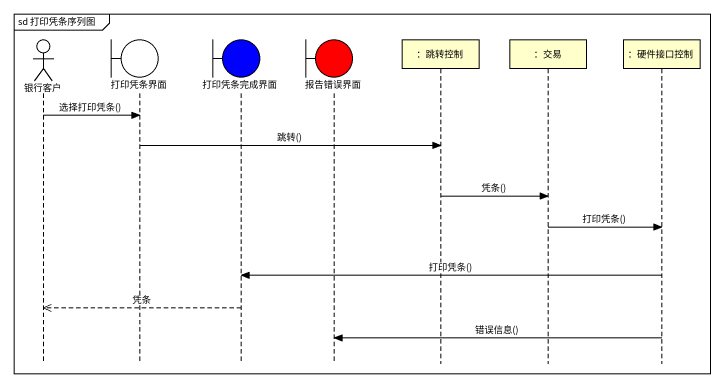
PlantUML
@startuml
mainframe sd 打印凭条序列图
hide footbox
actor 银行客户
boundary 打印凭条界面
boundary 打印凭条完成界面 #0000FF
boundary 报告错误界面 #FF0000
participant "：跳转控制" as 跳转控制
participant "：交易" as 交易
participant "：硬件接口控制" as 硬件接口控制

银行客户 -> 打印凭条界面 : 选择打印凭条()
打印凭条界面 -> 跳转控制 : 跳转()
跳转控制 -> 交易 : 凭条()
交易 -> 硬件接口控制 : 打印凭条()
硬件接口控制 -> 打印凭条完成界面 : 打印凭条()
打印凭条完成界面 -->> 银行客户 : 凭条
硬件接口控制 -> 报告错误界面 : 错误信息()
@enduml
